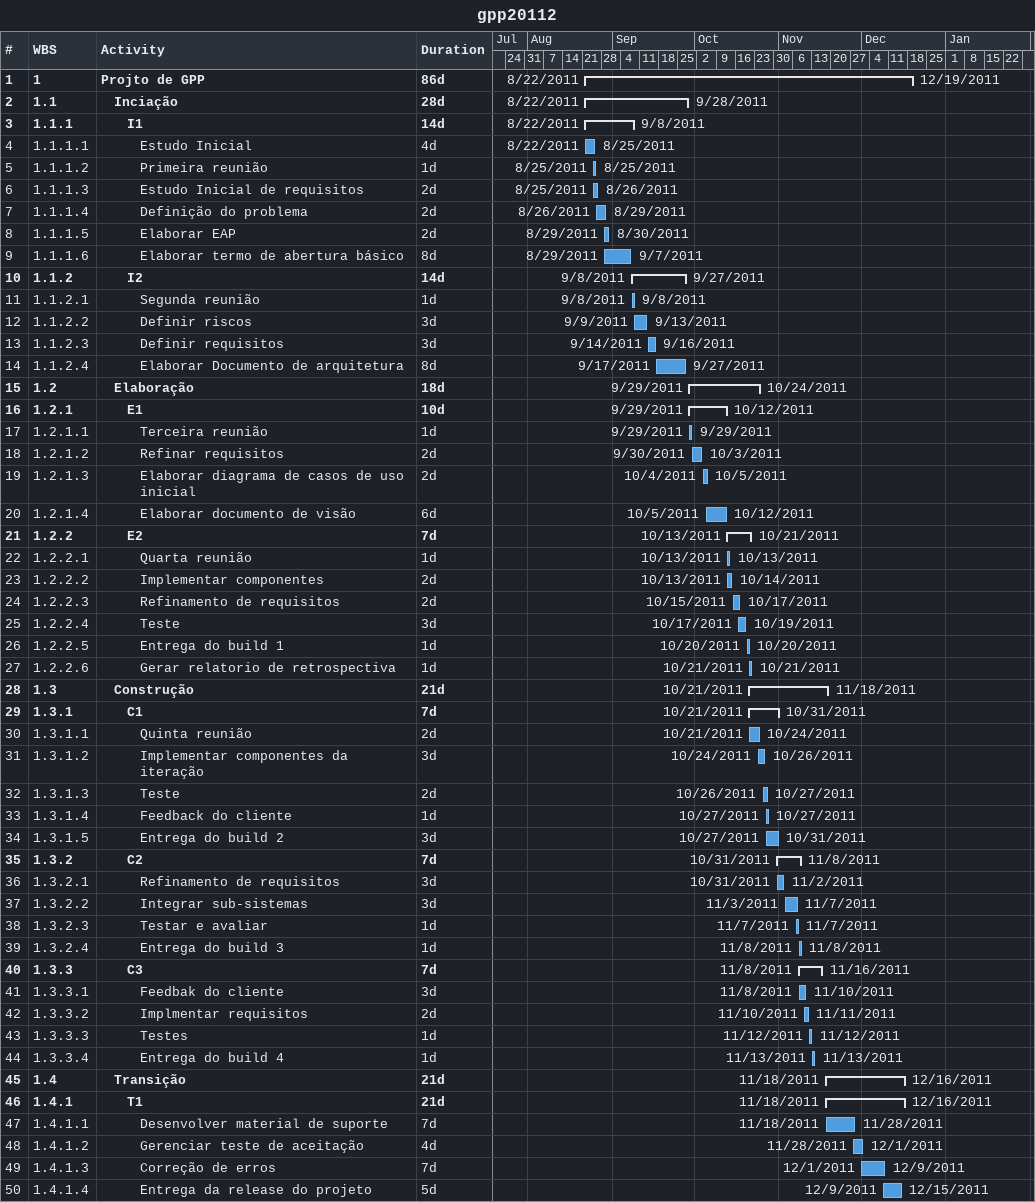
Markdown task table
gpp20112

| ID | WBS | Task | Duration | Start | Finish |
|---|---|---|---|---|---|
| 1 | 1 | **Projto de GPP** | 86d | 2011-08-22 | 2011-12-19 |
| 2 | 1.1 | **Inciação** | 28d | 2011-08-22 | 2011-09-28 |
| 3 | 1.1.1 | **I1** | 14d | 2011-08-22 | 2011-09-08 |
| 4 | 1.1.1.1 | Estudo Inicial | 4d | 2011-08-22 | 2011-08-25 |
| 5 | 1.1.1.2 | Primeira reunião | 1d | 2011-08-25 | 2011-08-25 |
| 6 | 1.1.1.3 | Estudo Inicial de requisitos | 2d | 2011-08-25 | 2011-08-26 |
| 7 | 1.1.1.4 | Definição do problema | 2d | 2011-08-26 | 2011-08-29 |
| 8 | 1.1.1.5 | Elaborar EAP | 2d | 2011-08-29 | 2011-08-30 |
| 9 | 1.1.1.6 | Elaborar termo de abertura básico | 8d | 2011-08-29 | 2011-09-07 |
| 10 | 1.1.2 | **I2** | 14d | 2011-09-08 | 2011-09-27 |
| 11 | 1.1.2.1 | Segunda reunião | 1d | 2011-09-08 | 2011-09-08 |
| 12 | 1.1.2.2 | Definir riscos | 3d | 2011-09-09 | 2011-09-13 |
| 13 | 1.1.2.3 | Definir requisitos | 3d | 2011-09-14 | 2011-09-16 |
| 14 | 1.1.2.4 | Elaborar Documento de arquitetura | 8d | 2011-09-17 | 2011-09-27 |
| 15 | 1.2 | **Elaboração** | 18d | 2011-09-29 | 2011-10-24 |
| 16 | 1.2.1 | **E1** | 10d | 2011-09-29 | 2011-10-12 |
| 17 | 1.2.1.1 | Terceira reunião | 1d | 2011-09-29 | 2011-09-29 |
| 18 | 1.2.1.2 | Refinar requisitos | 2d | 2011-09-30 | 2011-10-03 |
| 19 | 1.2.1.3 | Elaborar diagrama de casos de uso inicial | 2d | 2011-10-04 | 2011-10-05 |
| 20 | 1.2.1.4 | Elaborar documento de visão | 6d | 2011-10-05 | 2011-10-12 |
| 21 | 1.2.2 | **E2** | 7d | 2011-10-13 | 2011-10-21 |
| 22 | 1.2.2.1 | Quarta reunião | 1d | 2011-10-13 | 2011-10-13 |
| 23 | 1.2.2.2 | Implementar componentes | 2d | 2011-10-13 | 2011-10-14 |
| 24 | 1.2.2.3 | Refinamento de requisitos | 2d | 2011-10-15 | 2011-10-17 |
| 25 | 1.2.2.4 | Teste | 3d | 2011-10-17 | 2011-10-19 |
| 26 | 1.2.2.5 | Entrega do build 1 | 1d | 2011-10-20 | 2011-10-20 |
| 27 | 1.2.2.6 | Gerar relatorio de retrospectiva | 1d | 2011-10-21 | 2011-10-21 |
| 28 | 1.3 | **Construção** | 21d | 2011-10-21 | 2011-11-18 |
| 29 | 1.3.1 | **C1** | 7d | 2011-10-21 | 2011-10-31 |
| 30 | 1.3.1.1 | Quinta reunião | 2d | 2011-10-21 | 2011-10-24 |
| 31 | 1.3.1.2 | Implementar componentes da iteração | 3d | 2011-10-24 | 2011-10-26 |
| 32 | 1.3.1.3 | Teste | 2d | 2011-10-26 | 2011-10-27 |
| 33 | 1.3.1.4 | Feedback do cliente | 1d | 2011-10-27 | 2011-10-27 |
| 34 | 1.3.1.5 | Entrega do build 2 | 3d | 2011-10-27 | 2011-10-31 |
| 35 | 1.3.2 | **C2** | 7d | 2011-10-31 | 2011-11-08 |
| 36 | 1.3.2.1 | Refinamento de requisitos | 3d | 2011-10-31 | 2011-11-02 |
| 37 | 1.3.2.2 | Integrar sub-sistemas | 3d | 2011-11-03 | 2011-11-07 |
| 38 | 1.3.2.3 | Testar e avaliar | 1d | 2011-11-07 | 2011-11-07 |
| 39 | 1.3.2.4 | Entrega do build 3 | 1d | 2011-11-08 | 2011-11-08 |
| 40 | 1.3.3 | **C3** | 7d | 2011-11-08 | 2011-11-16 |
| 41 | 1.3.3.1 | Feedbak do cliente | 3d | 2011-11-08 | 2011-11-10 |
| 42 | 1.3.3.2 | Implmentar requisitos | 2d | 2011-11-10 | 2011-11-11 |
| 43 | 1.3.3.3 | Testes | 1d | 2011-11-12 | 2011-11-12 |
| 44 | 1.3.3.4 | Entrega do build 4 | 1d | 2011-11-13 | 2011-11-13 |
| 45 | 1.4 | **Transição** | 21d | 2011-11-18 | 2011-12-16 |
| 46 | 1.4.1 | **T1** | 21d | 2011-11-18 | 2011-12-16 |
| 47 | 1.4.1.1 | Desenvolver material de suporte | 7d | 2011-11-18 | 2011-11-28 |
| 48 | 1.4.1.2 | Gerenciar teste de aceitação | 4d | 2011-11-28 | 2011-12-01 |
| 49 | 1.4.1.3 | Correção de erros | 7d | 2011-12-01 | 2011-12-09 |
| 50 | 1.4.1.4 | Entrega da release do projeto | 5d | 2011-12-09 | 2011-12-15 |
